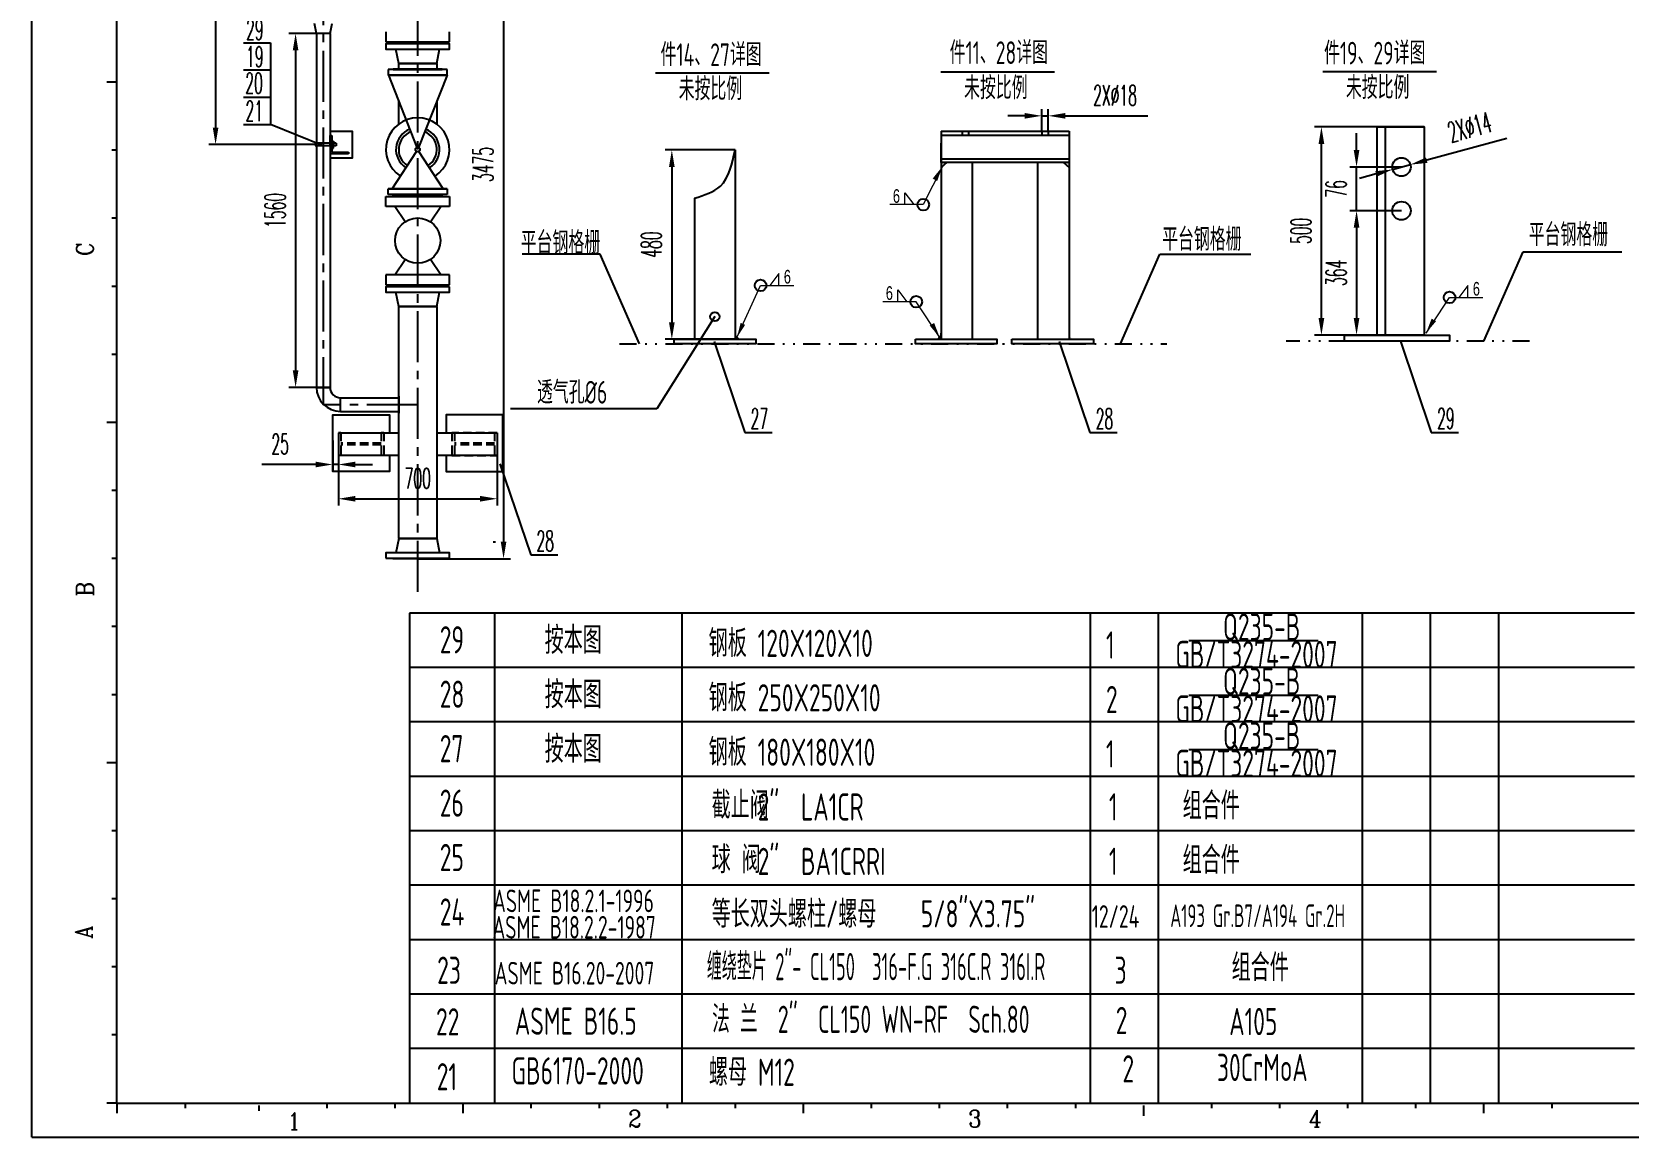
# Model space of a CAD drawing. Header units: inches. Extents: x 8294 to 133647, y -51812 to 12235.
# Drawn here: x 121032 to 128069, y -51812 to -46940 of the extents above; entities that cross this region are included whole.
import ezdxf
from ezdxf.enums import TextEntityAlignment as Align

# ---------------------------------------------------------------- set-up
doc = ezdxf.new("R2010")
doc.units = ezdxf.units.IN
doc.header["$LTSCALE"] = 300
for name, pattern in [('ACAD_ISO03W100', [30, 12, -18]), ('CENTER2', [1.125, 0.75, -0.125, 0.125, -0.125]), ('DIVIDE2A', [0.675, 0.25, -0.125, 0.025, -0.125, 0.025, -0.125]), ('HIDDEN', [0.375, 0.25, -0.125])]:
    doc.linetypes.add(name, pattern=pattern)
for name, color, linetype in [('2细线层', 4, 'Continuous'), ('7标注层', 4, 'Continuous'), ('DIM', 3, 'Continuous'), ('图框层', 7, 'Continuous')]:
    doc.layers.add(name, color=color, linetype=linetype)
doc.layers.add('ST_GL_TEXT_ENG', color=3, linetype='Continuous', lineweight=13)
doc.layers.add('文字', color=4, linetype='Continuous', lineweight=13)
doc.styles.add('cooec', font='romans.shx', dxfattribs={"width": 0.5, "bigfont": 'hztxt.shx'})
doc.styles.add('JEREH', font='isocp.shx', dxfattribs={"width": 0.7, "bigfont": 'hzfs.shx'})
doc.styles.add('ROMANC', font='romanc.shx', dxfattribs={"width": 0.75})
doc.styles.add('VCADHZ', font='vcadtxt1.shx', dxfattribs={"width": 0.7, "bigfont": 'vcadhz.shx'})
doc.styles.add('残雪', font='romans.shx', dxfattribs={"width": 0.5, "bigfont": 'hztxt.shx'})
doc.dimstyles.new('副本 JEREH-双', dxfattribs={"dimscale": 30, "dimtxt": 3, "dimasz": 2.5, "dimexe": 1, "dimexo": 0, "dimgap": 1.5, "dimtad": 1, "dimdec": 0, "dimzin": 0, "dimdsep": 46, "dimtxsty": 'cooec', "dimcen": 2.5, "dimclrd": 130, "dimclre": 130, "dimclrt": 3, "dimadec": 0, "dimazin": 0, "dimtfac": 0.714286, "dimtdec": 0, "dimtmove": 0, "dimatfit": 3, "dimfxl": 1, "dimtzin": 0, "dimlwd": -1, "dimlwe": -1, "dimarcsym": 0})

# ---------------------------------------------------------------- blocks, each defined once
blk = doc.blocks.new('*D78')
at = {"layer": '7标注层', "color": 130, "transparency": 16777216}
for p, q in [((122930.3, -45786.9), (123141, -45786.9)), ((123111, -45861.9), (123111, -49187.2)), ((122732.7, -49262.2), (123141, -49262.2))]:
    blk.add_line(p, q, dxfattribs=at)
for points in [[(123098.5, -45861.9), (123123.5, -45861.9), (123111, -45786.9)], [(123098.5, -49187.2), (123123.5, -49187.2), (123111, -49262.2)]]:
    blk.add_solid(points, dxfattribs=at)
at = {"layer": 'Defpoints', "color": 0, "transparency": 16777216}
for p in [(122930.3, -45786.9), (122732.7, -49262.2), (123111, -49262.2)]:
    blk.add_point(p, dxfattribs=at)
at = {"layer": '7标注层', "color": 3, "transparency": 16777216, "insert": (123021, -47524.5), "char_height": 90, "attachment_point": 5, "rotation": 90, "style": 'cooec'}
blk.add_mtext('3475', dxfattribs=at)
blk = doc.blocks.new('*D79')
at = {"layer": '7标注层', "color": 130, "transparency": 16777216}
for p, q in [((122316.3, -46946.9), (122164.3, -46946.9)), ((122194.3, -47021.9), (122194.3, -48431.9)), ((122316.3, -48506.9), (122164.3, -48506.9))]:
    blk.add_line(p, q, dxfattribs=at)
for points in [[(122181.8, -47021.9), (122206.8, -47021.9), (122194.3, -46946.9)], [(122181.8, -48431.9), (122206.8, -48431.9), (122194.3, -48506.9)]]:
    blk.add_solid(points, dxfattribs=at)
at = {"layer": 'Defpoints', "color": 0, "transparency": 16777216}
for p in [(122316.3, -46946.9), (122194.3, -48506.9), (122316.3, -48506.9)]:
    blk.add_point(p, dxfattribs=at)
at = {"layer": '7标注层', "color": 3, "transparency": 16777216, "insert": (122104.3, -47726.9), "char_height": 90, "attachment_point": 5, "rotation": 90, "style": 'cooec'}
blk.add_mtext('1560', dxfattribs=at)
blk = doc.blocks.new('*D86')
at = {"layer": '7标注层', "color": 130, "transparency": 16777216}
for p, q in [((122382.7, -48806.9), (122382.7, -49027.9)), ((123082.7, -48806.9), (123082.7, -49027.9)), ((122457.7, -48997.9), (123007.7, -48997.9))]:
    blk.add_line(p, q, dxfattribs=at)
for points in [[(122457.7, -48985.4), (122457.7, -49010.4), (122382.7, -48997.9)], [(123007.7, -48985.4), (123007.7, -49010.4), (123082.7, -48997.9)]]:
    blk.add_solid(points, dxfattribs=at)
at = {"layer": 'Defpoints', "color": 0, "transparency": 16777216}
for p in [(122382.7, -48806.9), (123082.7, -48806.9), (123082.7, -48997.9)]:
    blk.add_point(p, dxfattribs=at)
at = {"layer": '7标注层', "color": 3, "transparency": 16777216, "insert": (122732.7, -48907.9), "char_height": 90, "attachment_point": 5, "style": 'cooec'}
blk.add_mtext('700', dxfattribs=at)
blk = doc.blocks.new('*D89')
at = {"layer": '7标注层', "color": 130, "transparency": 16777216}
for p, q in [((122532.4, -45786.9), (121811.5, -45786.9)), ((121841.5, -45861.9), (121841.5, -47361.9)), ((122289.5, -47436.9), (121811.5, -47436.9))]:
    blk.add_line(p, q, dxfattribs=at)
for points in [[(121829, -45861.9), (121854, -45861.9), (121841.5, -45786.9)], [(121829, -47361.9), (121854, -47361.9), (121841.5, -47436.9)]]:
    blk.add_solid(points, dxfattribs=at)
at = {"layer": 'Defpoints', "color": 0, "transparency": 16777216}
for p in [(122532.4, -45786.9), (121841.5, -47436.9), (122289.5, -47436.9)]:
    blk.add_point(p, dxfattribs=at)
at = {"layer": '7标注层', "color": 3, "transparency": 16777216, "insert": (121751.5, -46611.9), "char_height": 90, "attachment_point": 5, "rotation": 90, "style": 'cooec'}
blk.add_mtext('1650', dxfattribs=at)
blk = doc.blocks.new('*D91')
at = {"layer": '7标注层', "color": 130, "transparency": 16777216}
for p, q in [((125483.7, -47377.5), (125483.7, -47279.9)), ((125512.6, -47377.5), (125512.6, -47279.9)), ((125408.7, -47309.9), (125333.7, -47309.9)), ((125483.7, -47309.9), (125512.6, -47309.9)), ((125587.6, -47309.9), (125951.9, -47309.9))]:
    blk.add_line(p, q, dxfattribs=at)
for points in [[(125408.7, -47297.4), (125408.7, -47322.4), (125483.7, -47309.9)], [(125587.6, -47297.4), (125587.6, -47322.4), (125512.6, -47309.9)]]:
    blk.add_solid(points, dxfattribs=at)
at = {"layer": 'Defpoints', "color": 0, "transparency": 16777216}
for p in [(125512.6, -47309.9), (125483.7, -47377.5), (125512.6, -47377.5)]:
    blk.add_point(p, dxfattribs=at)
at = {"layer": '7标注层', "color": 3, "transparency": 16777216, "insert": (125807.2, -47219.9), "char_height": 90, "attachment_point": 5, "style": 'cooec'}
blk.add_mtext('2X%%C18', dxfattribs=at)
blk = doc.blocks.new('*D93')
at = {"color": 130, "transparency": 16777216}
for p, q in [((127069.5, -47728.3), (126841.7, -47728.3)), ((126871.7, -47803.3), (126871.7, -48201.1)), ((127069.5, -48276.1), (126841.7, -48276.1))]:
    blk.add_line(p, q, dxfattribs=at)
for points in [[(126859.2, -47803.3), (126884.2, -47803.3), (126871.7, -47728.3)], [(126859.2, -48201.1), (126884.2, -48201.1), (126871.7, -48276.1)]]:
    blk.add_solid(points, dxfattribs=at)
at = {"layer": 'Defpoints', "color": 0, "transparency": 16777216}
for p in [(127069.5, -47728.3), (126871.7, -48276.1), (127069.5, -48276.1)]:
    blk.add_point(p, dxfattribs=at)
at = {"color": 3, "transparency": 16777216, "insert": (126781.7, -48002.2), "char_height": 90, "attachment_point": 5, "rotation": 90, "style": 'cooec'}
blk.add_mtext('364', dxfattribs=at)
blk = doc.blocks.new('*D94')
at = {"color": 130, "transparency": 16777216}
for p, q in [((126871.7, -47460.7), (126871.7, -47385.7)), ((127069.5, -47535.7), (126841.7, -47535.7)), ((126871.7, -47728.3), (126871.7, -47535.7)), ((127069.5, -47728.3), (126841.7, -47728.3)), ((126871.7, -47803.3), (126871.7, -47878.3))]:
    blk.add_line(p, q, dxfattribs=at)
for points in [[(126859.2, -47460.7), (126884.2, -47460.7), (126871.7, -47535.7)], [(126859.2, -47803.3), (126884.2, -47803.3), (126871.7, -47728.3)]]:
    blk.add_solid(points, dxfattribs=at)
at = {"layer": 'Defpoints', "color": 0, "transparency": 16777216}
for p in [(126871.7, -47535.7), (127069.5, -47535.7), (127069.5, -47728.3)]:
    blk.add_point(p, dxfattribs=at)
at = {"color": 3, "transparency": 16777216, "insert": (126781.7, -47632), "char_height": 90, "attachment_point": 5, "rotation": 90, "style": 'cooec'}
blk.add_mtext('76', dxfattribs=at)
blk = doc.blocks.new('*D95')
at = {"color": 130, "transparency": 16777216}
for p, q in [((127534.9, -47409.4), (127181.3, -47505.4)), ((126957.7, -47566.1), (126885.3, -47585.7)), ((127030.1, -47546.4), (127108.9, -47525))]:
    blk.add_line(p, q, dxfattribs=at)
for points in [[(127178, -47493.3), (127184.5, -47517.5), (127108.9, -47525)], [(126954.4, -47554), (126961, -47578.1), (127030.1, -47546.4)]]:
    blk.add_solid(points, dxfattribs=at)
at = {"layer": 'Defpoints', "color": 0, "transparency": 16777216}
for p in [(127030.1, -47546.4), (127108.9, -47525)]:
    blk.add_point(p, dxfattribs=at)
at = {"color": 3, "transparency": 16777216, "insert": (127370.7, -47360.7), "char_height": 90, "attachment_point": 5, "rotation": 15.18307, "style": 'cooec'}
blk.add_mtext('2X%%C14', dxfattribs=at)
blk = doc.blocks.new('*D96')
at = {"color": 130, "transparency": 16777216}
for p, q in [((127169.3, -47358.4), (126686.8, -47358.4)), ((126716.8, -48201.1), (126716.8, -47433.4)), ((127169.3, -48276.1), (126686.8, -48276.1))]:
    blk.add_line(p, q, dxfattribs=at)
for points in [[(126704.3, -47433.4), (126729.3, -47433.4), (126716.8, -47358.4)], [(126704.3, -48201.1), (126729.3, -48201.1), (126716.8, -48276.1)]]:
    blk.add_solid(points, dxfattribs=at)
at = {"layer": 'Defpoints', "color": 0, "transparency": 16777216}
for p in [(126716.8, -47358.4), (127169.3, -47358.4), (127169.3, -48276.1)]:
    blk.add_point(p, dxfattribs=at)
at = {"color": 3, "transparency": 16777216, "insert": (126626.8, -47817.3), "char_height": 90, "attachment_point": 5, "rotation": 90, "style": 'cooec'}
blk.add_mtext('500', dxfattribs=at)
blk = doc.blocks.new('*D97')
at = {"layer": '7标注层', "color": 130, "transparency": 16777216}
for p, q in [((122357.7, -48741.5), (122357.7, -48876.8)), ((122382.7, -48741.5), (122382.7, -48876.8)), ((122282.7, -48846.8), (122044.9, -48846.8)), ((122382.7, -48846.8), (122357.7, -48846.8)), ((122457.7, -48846.8), (122532.7, -48846.8))]:
    blk.add_line(p, q, dxfattribs=at)
for points in [[(122282.7, -48834.3), (122282.7, -48859.3), (122357.7, -48846.8)], [(122457.7, -48834.3), (122457.7, -48859.3), (122382.7, -48846.8)]]:
    blk.add_solid(points, dxfattribs=at)
at = {"layer": 'Defpoints', "color": 0, "transparency": 16777216}
for p in [(122357.7, -48741.5), (122382.7, -48741.5), (122382.7, -48846.8)]:
    blk.add_point(p, dxfattribs=at)
at = {"layer": '7标注层', "color": 3, "transparency": 16777216, "insert": (122126.3, -48756.8), "char_height": 90, "attachment_point": 5, "style": 'cooec'}
blk.add_mtext('25', dxfattribs=at)
blk = doc.blocks.new('*D98')
at = {"layer": '7标注层', "color": 130, "transparency": 16777216}
for p, q in [((124131.6, -47460.1), (123823, -47460.1)), ((123853, -47535.1), (123853, -48220.1)), ((124131.6, -48295.1), (123823, -48295.1))]:
    blk.add_line(p, q, dxfattribs=at)
for points in [[(123840.5, -47535.1), (123865.5, -47535.1), (123853, -47460.1)], [(123840.5, -48220.1), (123865.5, -48220.1), (123853, -48295.1)]]:
    blk.add_solid(points, dxfattribs=at)
at = {"layer": 'Defpoints', "color": 0, "transparency": 16777216}
for p in [(124131.6, -47460.1), (123853, -48295.1), (124131.6, -48295.1)]:
    blk.add_point(p, dxfattribs=at)
at = {"layer": '7标注层', "color": 3, "transparency": 16777216, "insert": (123763, -47877.6), "char_height": 90, "attachment_point": 5, "rotation": 90, "style": 'cooec'}
blk.add_mtext('480', dxfattribs=at)

msp = doc.modelspace()

# ---------------------------------------------------------------- hatches: boundary and pattern name
at = {"layer": '7标注层'}
h = msp.add_hatch(color=256, dxfattribs=at)
h.paths.add_polyline_path([(125066, -47515.5), (125040.9, -47515.5), (125040.9, -47538.4)])
h.paths.add_polyline_path([(125604.2, -47516.9), (125604.2, -47515.5), (125579, -47515.5), (125604.2, -47538.4)])
msp.add_hatch(color=256, dxfattribs=at).paths.add_polyline_path([(124131.6, -48295.1), (124149, -48295.1), (124131.6, -48278.3)])
h = msp.add_hatch(color=256, dxfattribs=at)
h.paths.add_polyline_path([(125027.3, -48295), (125040.9, -48295), (125040.9, -48278.3)])
h.paths.add_polyline_path([(125604.2, -48278.3), (125604.2, -48295), (125621.6, -48295)])

# ---------------------------------------------------------------- linework, layer by layer
for p, q in [((122862.9, -47130.9), (122602.5, -47130.9)), ((122862.9, -47631.2), (122602.5, -47631.2))]:
    msp.add_line(p, q)
at = {"color": 1, "linetype": 'ACAD_ISO03W100'}
msp.add_line((126998.2, -47358.4), (126998.2, -48276.1), dxfattribs=at)
at = {"color": 4}
msp.add_lwpolyline([(126963, -47358.4), (127169.3, -47358.4), (127169.3, -48276.1), (126963, -48276.1)], close=True, dxfattribs=at)
for centre in [(127069.5, -47535.7), (127069.5, -47728.3)]:
    msp.add_circle(centre, 40.8, dxfattribs=at)
at = {"layer": '2细线层'}
for p, q in [((121031.8, -51811.7), (121031.8, -42901.7)), ((121406.8, -47161.7), (121361.8, -47161.7)), ((121406.8, -47461.7), (121384.3, -47461.7)), ((121406.8, -47761.7), (121384.3, -47761.7)), ((121406.8, -48061.7), (121384.3, -48061.7)), ((121406.8, -48361.7), (121384.3, -48361.7)), ((121406.8, -48661.7), (121361.8, -48661.7)), ((121406.8, -48961.7), (121384.3, -48961.7)), ((121406.8, -49261.7), (121384.3, -49261.7)), ((121406.8, -49561.7), (121384.3, -49561.7)), ((121406.8, -49861.7), (121384.3, -49861.7)), ((121406.8, -49861.7), (121384.3, -49861.7)), ((121406.8, -50161.7), (121361.8, -50161.7)), ((121406.8, -50461.7), (121384.3, -50461.7)), ((121406.8, -50761.7), (121384.3, -50761.7)), ((121406.8, -51061.7), (121384.3, -51061.7)), ((121406.8, -51361.7), (121384.3, -51361.7)), ((121031.8, -51811.7), (121031.8, -51661.7)), ((121406.8, -51661.7), (121361.8, -51661.7)), ((121406.8, -51661.7), (121406.8, -51706.7)), ((121706.8, -51661.7), (121706.8, -51684.2)), ((122032, -51673), (122032, -51695.5)), ((122332, -51661.7), (122332, -51684.2)), ((122632, -51661.7), (122632, -51684.2)), ((122932, -51661.7), (122932, -51706.7)), ((123232, -51661.7), (123232, -51684.2)), ((123532, -51661.7), (123532, -51684.2)), ((123832, -51661.7), (123832, -51684.2)), ((124132, -51661.7), (124132, -51684.2)), ((124432, -51661.7), (124432, -51706.7)), ((124732, -51661.7), (124732, -51684.2)), ((125032, -51661.7), (125032, -51684.2)), ((125332, -51661.7), (125332, -51684.2)), ((125632, -51661.7), (125632, -51684.2)), ((125932, -51673), (125932, -51718)), ((126232, -51661.7), (126232, -51684.2)), ((126532, -51661.7), (126532, -51684.2)), ((126832, -51661.7), (126832, -51684.2)), ((127132, -51661.7), (127132, -51684.2)), ((127432, -51661.7), (127432, -51706.7)), ((127732, -51661.7), (127732, -51684.2)), ((121031.8, -51811.7), (133646.8, -51811.7)), ((121031.8, -51811.7), (121406.8, -51811.7))]:
    msp.add_line(p, q, dxfattribs=at)
at = {"layer": '2细线层', "ltscale": 80}
for p, q in [((126132.4, -49623.2, 0), (126702.6, -49623.2, 0)), ((126132.4, -49863.2, 0), (126702.6, -49863.2, 0)), ((126132.4, -50103.2, 0), (126702.6, -50103.2, 0))]:
    msp.add_line(p, q, dxfattribs=at)
at = {"layer": '7标注层', "color": 1, "linetype": 'CENTER2'}
for p, q in [((122732.7, -49408.6), (122732.7, -45483.3)), ((122316.3, -46348.4), (122316.3, -48583.2)), ((122732.7, -48583.2), (122316.3, -48583.2))]:
    msp.add_line(p, q, dxfattribs=at)
at = {"layer": '7标注层'}
for p, q in [((122286.3, -46946.9), (122277.3, -46902.9)), ((122346.3, -46946.9), (122355.3, -46902.9)), ((121963.9, -46987.5), (122083.9, -46987.5)), ((121963.9, -46987.5), (122083.9, -46987.5)), ((122083.9, -46987.5), (122083.9, -47107.5)), ((122346.3, -46946.9), (122286.3, -46946.9)), ((122346.3, -46946.9), (122286.3, -46946.9)), ((122286.3, -46946.9), (122286.3, -47430.9)), ((122346.3, -46946.9), (122346.3, -48506.9)), ((122592.7, -46940), (122592.7, -46984)), ((122592.7, -46984), (122732.7, -46984)), ((122624.7, -46986), (122624.7, -46990.5)), ((122732.7, -46990.5), (122624.7, -46990.5)), ((122624.7, -46990.5), (122732.7, -46990.5)), ((122732.7, -46984), (122872.7, -46984)), ((122840.7, -46990.5), (122732.7, -46990.5)), ((122732.7, -46990.5), (122840.7, -46990.5)), ((122840.7, -46986), (122840.7, -46990.5)), ((122872.7, -46984), (122872.7, -46940)), ((122648.7, -47079.5), (122636.7, -47016.5)), ((122816.7, -47079.5), (122828.7, -47016.5)), ((121963.9, -47107.5), (122083.9, -47107.5)), ((121963.9, -47107.5), (122083.9, -47107.5)), ((122083.9, -47107.5), (122083.9, -47227.5)), ((122862.9, -47105.5), (122602.5, -47105.5)), ((122602.5, -47105.5), (122602.5, -47130.9)), ((122602.5, -47130.9), (122862.9, -47130.9)), ((122603.2, -47130.9), (122729, -47449.2)), ((122624.7, -47103.5), (122840.7, -47103.5)), ((122732.7, -47079.5), (122648.7, -47079.5)), ((122816.7, -47079.5), (122732.7, -47079.5)), ((122862.2, -47130.9), (122736.4, -47449.2)), ((122862.9, -47130.9), (122862.9, -47105.5)), ((123781.1, -47119.8), (124282, -47119.8)), ((125039.3, -47115.5), (125540.3, -47115.5)), ((126722.5, -47114.1), (127223.5, -47114.1)), ((121963.9, -47227.5), (122083.9, -47227.5)), ((122083.9, -47227.5), (122083.9, -47347.5)), ((121963.9, -47347.5), (122083.9, -47347.5)), ((122316.3, -47442.9), (122083.9, -47347.5)), ((122346.3, -47436.9), (122346.3, -47396.9)), ((122346.3, -47396.9), (122354.3, -47396.9)), ((122354.3, -47396.9), (122354.3, -47469.9)), ((122354.3, -47421.4), (122362, -47421.4)), ((122362, -47421.4), (122362, -47436.9)), ((125040.9, -47377.5), (125040.9, -47515.5)), ((125040.9, -47377.5), (125604.2, -47377.5)), ((125040.9, -47377.5), (125604.2, -47377.5)), ((125040.9, -47395), (125604.2, -47395)), ((125132.5, -47377.5), (125132.5, -47395)), ((125161.3, -47377.5), (125161.3, -47395)), ((125483.7, -47377.5), (125483.7, -47395)), ((125512.6, -47377.5), (125512.6, -47395)), ((125604.2, -47377.5), (125604.2, -47516.9)), ((122373.1, -47430.9), (122286.3, -47430.9)), ((122373.1, -47442.9), (122286.3, -47442.9)), ((122286.3, -47442.9), (122286.3, -48506.9)), ((122427.3, -47476.9), (122346.3, -47476.9)), ((122354.3, -47452.3), (122362, -47452.3)), ((122354.3, -47469.9), (122427.3, -47469.9)), ((122362, -47452.3), (122362, -47436.9)), ((122373.1, -47430.9), (122373.1, -47442.9)), ((122427.3, -47469.9), (122427.3, -47476.9)), ((122620.5, -47631.2), (122727.3, -47466.9)), ((122844.9, -47631.2), (122738.2, -47466.9)), ((124131.6, -47460.1), (124131.6, -48295.1)), ((125040.9, -47515.5), (125040.9, -47429.8)), ((125040.9, -47499.4), (125604.2, -47499.4)), ((125040.9, -47515.5), (125040.9, -48297)), ((125604.2, -47515.5), (125040.9, -47515.5)), ((125066, -47515.5), (125040.9, -47538.4)), ((125178.9, -48295.1), (125178.9, -47515.5)), ((125466.2, -48295), (125466.2, -47515.5)), ((125579, -47515.5), (125604.2, -47538.4)), ((125604.2, -47516.9), (125604.2, -48295)), ((122602.5, -47631.2), (122862.9, -47631.2)), ((122602.5, -47656.5), (122602.5, -47631.2)), ((122862.9, -47631.2), (122862.9, -47656.5)), ((122592.7, -47665), (122872.7, -47665)), ((122592.7, -47709), (122592.7, -47665)), ((122872.7, -47709), (122592.7, -47709)), ((122862.9, -47656.5), (122602.5, -47656.5)), ((122624.7, -47658.5), (122840.7, -47658.5)), ((122840.7, -47658.5), (122624.7, -47658.5)), ((122624.7, -47663), (122624.7, -47658.5)), ((122676.9, -47777.1), (122631.2, -47709)), ((122788.5, -47777.1), (122834.3, -47709)), ((122840.7, -47663), (122840.7, -47658.5)), ((122872.7, -47665), (122872.7, -47709)), ((123953.6, -47673.2), (123953.6, -48295.1)), ((123536.6, -47920.4), (123193.1, -47920.4)), ((123710.9, -48315.1), (123536.6, -47920.4)), ((125830.5, -48315), (126004.9, -47920.3)), ((126004.9, -47920.3), (126406.1, -47920.3)), ((127432.2, -48303.9), (127606.6, -47909.2)), ((127606.6, -47909.2), (128040.7, -47909.2)), ((122631.2, -48011.2), (122676.9, -47943.1)), ((122834.3, -48011.2), (122788.5, -47943.1)), ((122872.7, -48011.2), (122592.7, -48011.2)), ((122592.7, -48011.2), (122592.7, -48055.2)), ((122592.7, -48055.2), (122872.7, -48055.2)), ((122624.7, -48057.2), (122624.7, -48061.7)), ((122840.7, -48061.7), (122624.7, -48061.7)), ((122624.7, -48061.7), (122840.7, -48061.7)), ((122840.7, -48057.2), (122840.7, -48061.7)), ((122872.7, -48055.2), (122872.7, -48011.2)), ((122648.7, -48150.7), (122636.7, -48087.7)), ((122816.7, -48150.7), (122828.7, -48087.7)), ((122816.7, -48150.7), (122648.7, -48150.7)), ((122648.7, -48150.7), (122816.7, -48150.7)), ((122648.7, -49173.2), (122648.7, -48150.7)), ((122816.7, -48150.7), (122816.7, -49173.2)), ((124042.6, -48195.1), (123786.4, -48601.6)), ((125040.9, -48295), (125040.9, -48267.6)), ((123953.6, -48295.1), (124131.6, -48295.1)), ((124039.2, -48305.1), (124175, -48706.5)), ((124131.6, -48278.3), (124148.9, -48295)), ((125040.9, -48278.3), (125027.3, -48295)), ((125029, -48295), (125207, -48295)), ((125604.2, -48315), (125466.2, -48315)), ((125560.5, -48305), (125696.2, -48706.5)), ((127065.5, -48303.9), (127201.3, -48705.3)), ((122286.3, -48506.9), (122346.3, -48506.9)), ((122346.3, -48506.9), (122286.3, -48506.9)), ((122286.3, -48506.9), (122286.3, -48506.9)), ((122346.3, -48506.9), (122286.3, -48506.9)), ((122346.3, -48506.9), (122286.3, -48506.9)), ((122346.3, -48506.9), (122346.3, -48506.9)), ((122392.3, -48612.9), (122392.3, -48552.9)), ((122392.3, -48552.9), (122392.3, -48552.9)), ((122392.3, -48612.9), (122392.3, -48552.9)), ((122392.3, -48552.9), (122648.7, -48552.9)), ((122648.7, -48545.6), (122648.7, -48620.9)), ((122392.3, -48612.9), (122392.3, -48612.9)), ((122392.3, -48612.9), (122648.7, -48612.9)), ((123786.4, -48601.6), (123142, -48601.6)), ((122382.7, -48706.9), (122382.7, -48806.9)), ((123082.7, -48706.9), (123082.7, -48806.9)), ((124175, -48706.5), (124295, -48706.5)), ((125696.2, -48706.5), (125816.2, -48706.5)), ((127201.3, -48705.3), (127321.3, -48705.3)), ((123095, -48843.6), (123230.8, -49245.1)), ((122648.7, -49173.2), (122636.7, -49236.2)), ((122816.7, -49173.2), (122648.7, -49173.2)), ((122648.7, -49173.2), (122648.7, -49173.2)), ((122648.7, -49173.2), (122816.7, -49173.2)), ((122816.7, -49173.2), (122648.7, -49173.2)), ((122648.7, -49173.2), (122648.7, -49173.2)), ((122816.7, -49173.2), (122816.7, -49173.2)), ((122816.7, -49173.2), (122828.7, -49236.2)), ((122816.7, -49173.2), (122816.7, -49173.2)), ((123230.8, -49245.1), (123350.8, -49245.1)), ((122696.8, -49501.7), (122696.8, -51661.7)), ((128096.8, -49501.7), (122696.8, -49501.7)), ((123071.8, -49501.7), (123071.8, -51661.7)), ((123896.8, -49501.7), (123896.8, -51661.7)), ((125696.8, -49501.7), (125696.8, -51661.7)), ((125996.8, -49501.7), (125996.8, -51661.7)), ((126896.8, -49501.7), (126896.8, -51661.7)), ((127196.8, -49501.7), (127196.8, -51661.7)), ((127496.8, -49501.7), (127496.8, -51661.7)), ((128096.8, -49741.7), (122696.8, -49741.7)), ((128096.8, -49981.7), (122696.8, -49981.7)), ((128096.8, -50221.7), (122696.8, -50221.7)), ((128096.8, -50461.7), (122696.8, -50461.7)), ((128096.8, -50701.7), (122696.8, -50701.7)), ((128096.8, -50941.7), (122696.8, -50941.7)), ((128096.8, -51181.7), (122696.8, -51181.7)), ((128096.8, -51421.7), (122696.8, -51421.7))]:
    msp.add_line(p, q, dxfattribs=at)
at = {"layer": '7标注层', "linetype": 'DIVIDE2A'}
for p, q in [((123622.5, -48315.1), (124557.7, -48315.1)), ((124591.4, -48315), (126035.2, -48315)), ((127634.8, -48303.9), (126560.9, -48303.9))]:
    msp.add_line(p, q, dxfattribs=at)
at = {"layer": '7标注层', "linetype": 'HIDDEN', "ltscale": 0.5}
for p, q in [((122394.1, -48706.9), (122382.7, -48706.9)), ((122394.1, -48706.9), (122394.1, -48806.9)), ((122571.3, -48753.5), (122394.1, -48753.5)), ((122571.3, -48760.5), (122394.1, -48760.5)), ((122582.7, -48706.9), (122571.3, -48706.9)), ((122571.3, -48706.9), (122571.3, -48806.9)), ((122582.7, -48706.9), (122582.7, -48806.9)), ((122894.1, -48706.9), (122882.7, -48706.9)), ((123082.7, -48706.9), (122882.7, -48706.9)), ((122882.7, -48706.9), (122882.7, -48806.9)), ((122894.1, -48706.9), (122894.1, -48807.2)), ((123071.3, -48753.5), (122894.1, -48753.5)), ((123071.3, -48760.5), (122894.1, -48760.5)), ((123071.3, -48706.9), (123071.3, -48806.9)), ((122882.7, -48806.9), (123082.7, -48806.9)), ((122894.1, -48807.2), (122882.7, -48807.2)), ((123076, -49189.5), (123064.6, -49189.5))]:
    msp.add_line(p, q, dxfattribs=at)
at = {"layer": '7标注层'}
for points in [[(122732.7, -46992.5), (122592.7, -46992.5), (122592.7, -47016.5), (122732.7, -47016.5)], [(122732.7, -46986), (122624.7, -46986), (122624.7, -46984), (122732.7, -46984)], [(122732.7, -46984), (122840.7, -46984), (122840.7, -46986), (122732.7, -46986)], [(122732.7, -47016.5), (122872.7, -47016.5), (122872.7, -46992.5), (122732.7, -46992.5)], [(122648.7, -47103.5), (122648.7, -47079.5), (122816.7, -47079.5), (122816.7, -47103.5)], [(122648.7, -47346.5), (122648.7, -47246.1)], [(122816.7, -47246.1), (122816.7, -47346.5)], [(122346.3, -47376.9), (122443.7, -47376.9), (122443.7, -47496.9), (122346.3, -47496.9)], [(122607.7, -48806.9), (122607.7, -48878.5), (122357.7, -48878.5), (122357.7, -48628.5), (122607.7, -48628.5), (122607.7, -48706.9)], [(122857.7, -48806.9), (122857.7, -48878.5), (123107.7, -48878.5), (123107.7, -48628.5), (122857.7, -48628.5), (122857.7, -48706.9)], [(122382.7, -48706.9), (122648.7, -48706.9)], [(122816.7, -48706.9), (123082.7, -48706.9)], [(122648.7, -48806.9), (122382.7, -48806.9)], [(123082.7, -48806.9), (122816.7, -48806.9)]]:
    msp.add_lwpolyline(points, dxfattribs=at)
for points in [[(122840.7, -47103.5), (122624.7, -47103.5), (122624.7, -47105.5), (122840.7, -47105.5)], [(122840.7, -47658.5), (122624.7, -47658.5), (122624.7, -47656.5), (122840.7, -47656.5)], [(122624.7, -47665), (122840.7, -47665), (122840.7, -47663), (122624.7, -47663)], [(122624.7, -48055.2), (122840.7, -48055.2), (122840.7, -48057.2), (122624.7, -48057.2)], [(122872.7, -48063.7), (122592.7, -48063.7), (122592.7, -48087.7), (122872.7, -48087.7)], [(123862.6, -48295.1), (124222.6, -48295.1), (124222.6, -48315.1), (123862.6, -48315.1)], [(124926.5, -48295), (125286.5, -48295), (125286.5, -48315), (124926.5, -48315)], [(125351.8, -48295), (125711.8, -48295), (125711.8, -48315), (125351.8, -48315)], [(126817.9, -48276.1), (127281.2, -48276.1), (127281.2, -48303.9), (126817.9, -48303.9)], [(122592.7, -49260.2), (122872.7, -49260.2), (122872.7, -49236.2), (122592.7, -49236.2)], [(122624.7, -49260.2), (122840.7, -49260.2), (122840.7, -49262.2), (122624.7, -49262.2)]]:
    msp.add_lwpolyline(points, close=True, dxfattribs=at)
for centre, radius in [((122732.7, -47458.5), 10), ((124961.5, -47701.5), 25.7), ((122732.7, -47860.1), 100), ((124243.9, -48057.4), 25.7), ((124930.4, -48129.4), 25.7), ((127281.6, -48110.4), 25.7), ((124042.6, -48195.1), 20)]:
    msp.add_circle(centre, radius, dxfattribs=at)
for centre, radius, start, end in [((122732.7, -47458.5), 140, 303.02387, 236.97613), ((122732.7, -47458.5), 96, 111.57057, 236.97613), ((122732.7, -47458.5), 84, 111.57057, 236.97613), ((122732.7, -47458.5), 84, 303.02387, 68.42943), ((122732.7, -47458.5), 96, 303.02387, 68.42943), ((122286.3, -47436.9), 6, 90, 270), ((122392.3, -48506.9), 106, 180, 270), ((122392.3, -48506.9), 46, 180, 270)]:
    msp.add_arc(centre, radius, start, end, dxfattribs=at)
msp.add_spline([(123953.6, -47673.2), (124067, -47619.4), (124131.6, -47460.1)], degree=3, dxfattribs=at)
at = {"layer": 'ST_GL_TEXT_ENG', "extrusion": (0, 0, -1)}
for p, q in [((125045.9, -47533.1), (124961.5, -47701.5)), ((124961.5, -47701.5), (124814.1, -47701.5)), ((124140.2, -48286.7), (124243.9, -48057.4)), ((124243.9, -48057.4), (124391.4, -48057.4)), ((124930.4, -48129.4), (124782.9, -48129.4)), ((125034.1, -48286.7), (124930.4, -48129.4)), ((127178, -48267.7), (127281.6, -48110.4)), ((127281.6, -48110.4), (127429.1, -48110.4))]:
    msp.add_line(p, q, dxfattribs=at)
at = {"layer": 'ST_GL_TEXT_ENG'}
for p, q in [((124880.7, -47701.5), (124880.7, -47649.6)), ((124880.7, -47649.6), (124920.1, -47701.5)), ((124324.7, -48005.5), (124285.4, -48057.4)), ((124324.7, -48057.4), (124324.7, -48005.5)), ((127362.4, -48058.5), (127323.1, -48110.4)), ((127362.4, -48110.4), (127362.4, -48058.5)), ((124849.6, -48129.4), (124849.6, -48077.5)), ((124849.6, -48077.5), (124888.9, -48129.4))]:
    msp.add_line(p, q, dxfattribs=at)
at = {"layer": 'ST_GL_TEXT_ENG', "extrusion": (0, 0, -1)}
for points in [[(-125022.7, -47597.4), (-125045.9, -47533.1), (-125003.1, -47586.4)], [(-124176.3, -48231), (-124140.2, -48286.7), (-124156.2, -48222.9)], [(-124989.9, -48234.4), (-125034.1, -48286.7), (-125009.3, -48222.9)], [(-127222.1, -48215.4), (-127178, -48267.7), (-127202.7, -48204)]]:
    msp.add_solid(points, dxfattribs=at)
at = {"layer": '图框层'}
for q in [(121406.8, -43051.7), (133496.8, -51661.7)]:
    msp.add_line((121406.8, -51661.7), q, dxfattribs=at)

# ---------------------------------------------------------------- texts
at = {"layer": '2细线层', "style": 'ROMANC', "width": 0.9}
for s, p in [('C', (121302.7, -47928.6)), ('B', (121302.7, -49428.4)), ('A', (121296.9, -50937.8))]:
    msp.add_text(s, height=75, rotation=90, dxfattribs=at).set_placement(p)
for s, p in [('1', (122158.5, -51779.7)), ('2', (123660.8, -51768.4)), ('3', (125159.5, -51768.4)), ('4', (126660.7, -51768.4))]:
    msp.add_text(s, height=75, dxfattribs=at).set_placement(p)
at = {"layer": 'DIM', "lineweight": -3, "ltscale": 80, "style": '残雪', "width": 0.5}
for s, p in [('29', (122014.4, -46929.2)), ('19', (122014.4, -47049.2)), ('20', (122011, -47166.1)), ('21', (122012.1, -47288.7)), ('27', (124239, -48645.2)), ('28', (125760.3, -48645.1)), ('29', (127265.4, -48644)), ('28', (123294.9, -49183.7))]:
    msp.add_text(s, height=90, dxfattribs=at).set_placement(p, align=Align.MIDDLE_CENTER)
at = {"layer": 'ST_GL_TEXT_ENG', "char_height": 60, "attachment_point": 5, "style": 'VCADHZ'}
for insert in [(124843.1, -47663.8), (124362.3, -48019.6), (124812, -48091.6), (127400, -48072.7)]:
    msp.add_mtext('6', dxfattribs=dict(at, insert=insert))
at = {"layer": '文字', "style": 'JEREH'}
for s, height, width, p in [('件14、27详图', 100, 0.7, (123803.3, -47090.4)), ('件11、28详图', 100, 0.7, (125078, -47081.5)), ('件19、29详图', 100, 0.7, (126728.4, -47083.4)), ('未按比例', 100, 0.7, (123883.2, -47241.1)), ('未按比例', 100, 0.7, (125141.5, -47236.7)), ('未按比例', 100, 0.7, (126824.7, -47235.3)), ('平台钢格栅', 100, 0.7, (127630.8, -47884.4)), ('平台钢格栅', 100, 0.7, (123186.9, -47919.7)), ('平台钢格栅', 100, 0.7, (126014.6, -47904.5)), ('透气孔%%C6', 100, 0.7, (123258.5, -48578.5)), ('Q235-B', 120, 0.7, (126282.8, -49622.9, 0)), ('29', 120, 0.7, (122829.9, -49679.5)), ('按本图', 120, 0.7, (123292.4, -49681.4)), ('钢板 120X120X10', 120, 0.7, (124015.4, -49695.3)), ('1', 120, 0.7, (125766.9, -49702.9)), ('GB/T3274-2007', 120, 0.7, (126072.8, -49744.6, 0)), ('Q235-B', 120, 0.7, (126282.8, -49862.9, 0)), ('28', 120, 0.7, (122829.9, -49919.5)), ('按本图', 120, 0.7, (123292.4, -49921.4)), ('钢板 250X250X10', 120, 0.7, (124015.4, -49935.3)), ('2', 120, 0.7, (125766.9, -49942.9)), ('GB/T3274-2007', 120, 0.7, (126072.8, -49984.6, 0)), ('按本图', 120, 0.7, (123292.4, -50161.4)), ('Q235-B', 120, 0.7, (126282.8, -50102.9, 0)), ('27', 120, 0.7, (122829.9, -50159.5)), ('钢板 180X180X10', 120, 0.7, (124015.4, -50175.3)), ('1', 120, 0.7, (125766.9, -50182.9)), ('GB/T3274-2007', 120, 0.7, (126072.8, -50224.6, 0)), ('26', 120, 0.7, (122829.9, -50399.5)), ('截止阀', 120, 0.7, (124028.5, -50408.6)), ('2"  LA1CR', 120, 0.7, (124231.6, -50416.5)), ('1', 120, 0.7, (125780, -50416.2)), ('组合件', 120, 0.7, (126105, -50410.9)), ('25', 120, 0.7, (122829.9, -50639.5)), ('球 阀', 120, 0.7, (124028.5, -50648.6)), ('2"  BA1CRRI', 120, 0.7, (124231.6, -50656.5)), ('组合件', 120, 0.7, (126105, -50650.9)), ('1', 120, 0.7, (125780, -50656.2)), ('ASME B18.2.1-1996', 100, 0.7, (123064.6, -50820.5)), ('24', 120, 0.7, (122829.9, -50879.5)), ('等长双头螺柱/螺母', 120, 0.7, (124028.5, -50888.6)), ('5/8"X3.75"', 120, 0.7, (124950.5, -50887.5)), ('12/24', 100, 0.7, (125704.3, -50889.3)), ('ASME B18.2.2-1987', 100, 0.7, (123062, -50936.7)), ('23', 120, 0.7, (122818.4, -51136.3)), ('缠绕垫片 2"- CL150  316-F.G 316C.R 316I.R', 120, 0.55, (124007.3, -51120.2)), ('3', 120, 0.7, (125805, -51136.2)), ('组合件', 120, 0.7, (126321, -51124.5)), ('ASME B16.20-2007', 100, 0.7, (123071.8, -51139.2)), ('法 兰  2"  CL150 WN-RF  Sch.80', 120, 0.65, (124030.5, -51352.5)), ('22', 120, 0.7, (122813.4, -51363.5)), ('ASME B16.5', 120, 0.7, (123161.2, -51360.8)), ('2', 120, 0.7, (125810.1, -51357.7)), ('A105', 120, 0.7, (126310.4, -51362.4)), ('21', 120, 0.7, (122816.7, -51605.8)), ('GB6170-2000', 120, 0.7, (123146.2, -51580)), ('螺母 M12', 120, 0.7, (124016.4, -51585.9)), ('2', 120, 0.7, (125839.6, -51570.9)), ('30CrMoA', 120, 0.7, (126256.3, -51564.8))]:
    msp.add_text(s, height=height, dxfattribs=dict(at, width=width)).set_placement(p)
at = {"layer": '文字', "style": 'JEREH', "width": 0.6}
msp.add_text('A193 Gr.B7/A194 Gr.2H', height=100, dxfattribs=at).set_placement((126435.9, -50836.1), align=Align.MIDDLE)

# ---------------------------------------------------------------- dimensions: what is measured, and where the dimension line sits
at = {"color": 4}
dim = msp.add_diameter_dim_2p(p1=(127030.1, -47546.4), p2=(127108.9, -47525), text='2X%%C14', dimstyle='副本 JEREH-双', dxfattribs=at)
dim.commit()
dim.dimension.update_dxf_attribs({"geometry": '*D95', "text_midpoint": (127370.7, -47360.7)})
for base, p1, p2, text, picture, middle in [((126716.8, -47358.4), (127169.3, -48276.1), (127169.3, -47358.4), '500', '*D96', (126626.8, -47817.3)), ((126871.7, -47535.7), (127069.5, -47728.3), (127069.5, -47535.7), '76', '*D94', (126781.7, -47632)), ((126871.7, -48276.1), (127069.5, -47728.3), (127069.5, -48276.1), '364', '*D93', (126781.7, -48002.2))]:
    dim = msp.add_linear_dim(base=base, p1=p1, p2=p2, angle=90, text=text, dimstyle='副本 JEREH-双', dxfattribs=at)
    dim.commit()
    dim.dimension.update_dxf_attribs({"geometry": picture, "text_midpoint": middle})
at = {"layer": '7标注层'}
for base, p1, p2, picture, middle in [((121841.5, -47436.9), (122532.4, -45786.9), (122289.5, -47436.9), '*D89', (121751.5, -46611.9)), ((123111, -49262.2), (122930.3, -45786.9), (122732.7, -49262.2), '*D78', (123021, -47524.5)), ((122194.3, -48506.9), (122316.3, -46946.9), (122316.3, -48506.9), '*D79', (122104.3, -47726.9))]:
    dim = msp.add_linear_dim(base=base, p1=p1, p2=p2, angle=90, dimstyle='副本 JEREH-双', dxfattribs=at)
    dim.commit()
    dim.dimension.update_dxf_attribs({"geometry": picture, "text_midpoint": middle})
dim = msp.add_linear_dim(base=(125512.6, -47309.9), p1=(125483.7, -47377.5), p2=(125512.6, -47377.5), text='2X%%C18', dimstyle='副本 JEREH-双', dxfattribs=at)
dim.commit()
dim.dimension.update_dxf_attribs({"geometry": '*D91', "text_midpoint": (125807.2, -47219.9)})
dim = msp.add_linear_dim(base=(123853, -48295.1), p1=(124131.6, -47460.1), p2=(124131.6, -48295.1), angle=90, text='480', dimstyle='副本 JEREH-双', dxfattribs=at)
dim.commit()
dim.dimension.update_dxf_attribs({"geometry": '*D98', "text_midpoint": (123763, -47877.6)})
dim = msp.add_linear_dim(base=(122382.7, -48846.8), p1=(122357.7, -48741.5), p2=(122382.7, -48741.5), dimstyle='副本 JEREH-双', dxfattribs=at)
dim.commit()
dim.dimension.update_dxf_attribs({"geometry": '*D97', "text_midpoint": (122126.3, -48846.8), "dimtype": 160})
dim = msp.add_linear_dim(base=(123082.7, -48997.9), p1=(122382.7, -48806.9), p2=(123082.7, -48806.9), dimstyle='副本 JEREH-双', dxfattribs=at)
dim.commit()
dim.dimension.update_dxf_attribs({"geometry": '*D86', "text_midpoint": (122732.7, -48907.9)})

doc.saveas('drawing.dxf')
